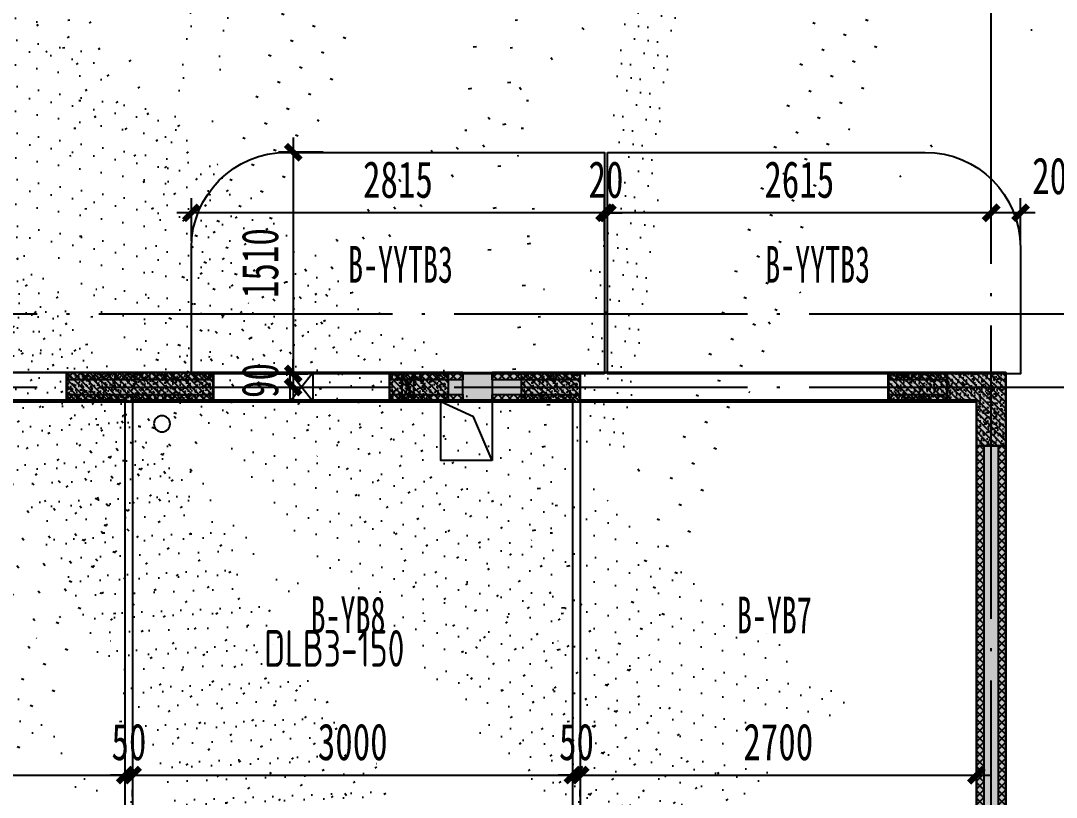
# Model space of a CAD drawing. Extents: x -3200779283 to -8106663, y 659664 to 1123462.
# Drawn here: x -8135513 to -8128456, y 850029 to 855322 of the extents above; entities that cross this region are included whole.
import ezdxf
from ezdxf.enums import TextEntityAlignment as Align
from ezdxf.xclip import XClip

# ---------------------------------------------------------------- set-up
doc = ezdxf.new("R2010")
doc.units = 0
doc.header["$LTSCALE"] = 1000
doc.header["$MEASUREMENT"] = 0
doc.header["$XCLIPFRAME"] = 0
for name, pattern in [('125-墙体$0$CONTINOUS', [0]), ('3#-轴线$0$DOTE', [2.4200000000000004, 2, -0.2, 0.02, -0.2]), ('3#4#5#$0$DASH', [0.35, 0.25, -0.1]), ('DASH', [0.35, 0.25, -0.1])]:
    doc.linetypes.add(name, pattern=pattern)
doc.layers.get('Defpoints').update_dxf_attribs({"color": 30, "linetype": 'DASH'})
for name, color, linetype in [('125-墙体$0$S-SLAB-HOLE', 5, 'Continuous'), ('125-墙体$0$S-WALL', 40, 'Continuous'), ('125-墙体$0$S-WALL-BEAM', 120, 'Continuous'), ('125-墙体$0$S-WALL-COLU', 252, '125-墙体$0$CONTINOUS'), ('125-墙体$0$S-WALL-COLU-HATC', 16, 'Continuous'), ('125-墙体$0$S-WALL-HATC', 253, 'Continuous'), ('125-墙体$0$提结构条件', 7, 'Continuous'), ('125-墙体$0$暖-首层和标准层暖通套管_TZ$0$H-暖洞-剪力墙', 6, 'Continuous'), ('125-墙体$0$暖-首层和标准层暖通套管_TZ$0$H-暖洞-穿梁', 3, 'Continuous'), ('3#-轴线$0$A-ANNO-DOTE', 10, '3#-轴线$0$DOTE'), ('3#4#5#$0$PC-SLAB', 6, '3#4#5#$0$DASH'), ('3#4#5#$0$S-ANNO-TEXT', 7, 'Continuous'), ('3#4#5#$0$S-DIMS-SLAB', 120, 'Continuous'), ('3#4#5#$0$S-PC-FQ-WYQ', 4, 'Continuous'), ('3#4#5#$0$S-PC-SLAB', 6, 'Continuous'), ('3#4#5#$0$S-WALL-HATC', 253, 'Continuous'), ('3#4#5#$0$可计入现浇段', 60, 'Continuous'), ('3#4#5#模板$0$S-SLAB-TEXT', 120, 'Continuous')]:
    doc.layers.add(name, color=color, linetype=linetype)
doc.styles.add('3#4#5#$0$外部参照 1$0$宋体', font='', dxfattribs={"width": 0.8})
doc.styles.add('3#4#5#$0$楷体', font='', dxfattribs={"width": 0.7})
doc.styles.add('3#4#5#模板$0$TSSD_Rein', font='tssdeng.shx', dxfattribs={"width": 0.7, "bigfont": 'hztxt.shx'})
doc.styles.get('3#4#5#$0$外部参照 1$0$宋体').set_extended_font_data('SimSun')
doc.styles.get('3#4#5#$0$楷体').set_extended_font_data('KaiTi_GB2312')
doc.dimstyles.new('3#4#5#$0$TSSD_100_100', dxfattribs={"dimtxt": 250, "dimasz": 100, "dimexe": 100, "dimexo": 250, "dimgap": 100, "dimtad": 1, "dimdec": 0, "dimzin": 0, "dimdsep": 46, "dimtxsty": '3#4#5#$0$楷体', "dimblk": '3#4#5#$0$_ArchTick', "dimcen": 0, "dimdle": 100, "dimclrt": 7, "dimadec": 0, "dimazin": 0, "dimtfac": 1, "dimtdec": 0, "dimtix": 1, "dimtmove": 2, "dimatfit": 3, "dimfxl": 1, "dimtolj": 1, "dimtzin": 0, "dimarcsym": 0})

# ---------------------------------------------------------------- blocks, each defined once
blk = doc.blocks.new('3#4#5#模板$0$banhou-1')
at = {"layer": '3#4#5#模板$0$S-SLAB-TEXT', "style": '3#4#5#模板$0$TSSD_Rein', "width": 0.7}
blk.add_text('DLB3-150', height=250, dxfattribs=at).set_placement((97606.37847163528, 30506.78048985731), align=Align.BOTTOM_LEFT)
blk = doc.blocks.new('3#4#5#$0$B-YWQ15')
at = {"layer": '3#4#5#$0$S-PC-FQ-WYQ'}
h = blk.add_hatch(dxfattribs=at)
h.set_pattern_fill('ANSI37', color=256, scale=12, angle=90)
h.set_pattern_definition([(135, (-970766.4588348517, 834939.8079217622), (-26.94076836320746, -26.94076836320745), []), (225, (-970766.4588348517, 834939.8079217622), (26.94076836320745, -26.94076836320746), [])])
h.paths.add_polyline_path([(-108963.8104887477, 319088.3087790273), (-108913.8104887477, 319088.3087790273), (-108914.0488637086, 321788.3914244222), (-108964.0488637086, 321788.3914244222)])
h = blk.add_hatch(dxfattribs=at)
h.set_pattern_fill('ANSI37', color=256, scale=12, angle=90)
h.set_pattern_definition([(135, (-970616.4588376287, 834939.8079217697), (-26.94076836320746, -26.94076836320745), []), (225, (-970616.4588376287, 834939.8079217697), (26.94076836320745, -26.94076836320746), [])])
h.paths.add_polyline_path([(-108813.8104915249, 319088.3087790348), (-108763.8104915249, 319088.3087790348), (-108764.0488664858, 321788.3914244297), (-108814.0488664858, 321788.3914244297)])
for points in [[(-108963.8104887477, 319088.3087790273), (-108913.8104887477, 319088.3087790273), (-108914.0488637086, 321788.3914244222), (-108964.0488637086, 321788.3914244222)], [(-108964.0488639945, 321788.3914244222), (-108764.0488636509, 321788.3914244222), (-108763.8104886899, 319088.3087790348), (-108963.8104890336, 319088.3087790348)], [(-108813.8104915249, 319088.3087790348), (-108763.8104915249, 319088.3087790348), (-108764.0488664858, 321788.3914244297), (-108814.0488664858, 321788.3914244297)]]:
    blk.add_lwpolyline(points, close=True, dxfattribs=at)
blk = doc.blocks.new('3#4#5#$0$B-YWQ1')
at = {"layer": '3#4#5#$0$S-PC-FQ-WYQ'}
h = blk.add_hatch(dxfattribs=at)
h.set_pattern_fill('ANSI37', color=256, scale=12, angle=180)
h.set_pattern_definition([(225, (-660807.1750012636, -531964.028769688), (26.94076836320745, -26.94076836320746), []), (315, (-660807.1750012636, -531964.028769688), (26.94076836320746, 26.94076836320745), [])])
h.paths.add_polyline_path([(-147205.7603687136, 329838.381161766), (-147205.7603687136, 329888.381161766), (-147605.7585039237, 329888.3812014548), (-147605.7585039237, 329838.3812014548)])
h = blk.add_hatch(dxfattribs=at)
h.set_pattern_fill('ANSI37', color=256, scale=12, angle=180)
h.set_pattern_definition([(225, (-658107.1768726283, -531964.0315024974), (26.94076836320745, -26.94076836320746), []), (315, (-658107.1768726283, -531964.0315024974), (26.94076836320746, 26.94076836320745), [])])
h.paths.add_polyline_path([(-144505.7622400783, 329838.3784289565), (-144505.7622400783, 329888.3784289565), (-145105.7603752883, 329888.3784686453), (-145105.7603752883, 329838.3784686453)])
h = blk.add_hatch(dxfattribs=at)
h.set_pattern_fill('ANSI37', color=256, scale=12, angle=180)
h.set_pattern_definition([(225, (-660807.1750012562, -532114.028766911), (26.94076836320745, -26.94076836320746), []), (315, (-660807.1750012562, -532114.028766911), (26.94076836320746, 26.94076836320745), [])])
h.paths.add_polyline_path([(-147205.7603687062, 329688.3811645432), (-147205.7603687062, 329738.3811645432), (-147605.7585039162, 329738.381204232), (-147605.7585039162, 329688.381204232)])
h = blk.add_hatch(dxfattribs=at)
h.set_pattern_fill('ANSI37', color=256, scale=12, angle=180)
h.set_pattern_definition([(225, (-658107.1768726208, -532114.0314997204), (26.94076836320745, -26.94076836320746), []), (315, (-658107.1768726208, -532114.0314997204), (26.94076836320746, 26.94076836320745), [])])
h.paths.add_polyline_path([(-144505.7622400708, 329688.3784317337), (-144505.7622400708, 329738.3784317337), (-145105.7603752809, 329738.3784714225), (-145105.7603752809, 329688.3784714225)])
for points in [[(-147205.7603687136, 329838.381161766), (-147205.7603687136, 329888.381161766), (-147605.7585039237, 329888.3812014548), (-147605.7585039237, 329838.3812014548)], [(-147605.7585039162, 329688.3812039461), (-147605.7585039162, 329888.3812042897), (-147205.7603687136, 329888.381164601), (-147205.7603687136, 329688.3811642573)], [(-147205.760362146, 329888.3784625951), (-145105.7603752809, 329888.3784625951), (-145105.7603752809, 329688.3784800217), (-147205.760362146, 329688.3784800217)], [(-144505.7622400783, 329838.3784289565), (-144505.7622400783, 329888.3784289565), (-145105.7603752883, 329888.3784686453), (-145105.7603752883, 329838.3784686453)], [(-145105.7603752809, 329688.3784711366), (-145105.7603752809, 329888.3784714802), (-144505.7622400783, 329888.3784317914), (-144505.7622400783, 329688.3784314478)], [(-147205.7603687062, 329688.3811645432), (-147205.7603687062, 329738.3811645432), (-147605.7585039162, 329738.381204232), (-147605.7585039162, 329688.381204232)], [(-144505.7622400708, 329688.3784317337), (-144505.7622400708, 329738.3784317337), (-145105.7603752809, 329738.3784714225), (-145105.7603752809, 329688.3784714225)]]:
    blk.add_lwpolyline(points, close=True, dxfattribs=at)
blk = doc.blocks.new('3#4#5#$0$B-YWQ2')
at = {"layer": '3#4#5#$0$S-PC-FQ-WYQ'}
h = blk.add_hatch(dxfattribs=at)
h.set_pattern_fill('ANSI37', color=256, scale=12, angle=180)
h.set_pattern_definition([(225, (-657507.1811856697, -531964.0313569249), (26.94076836320745, -26.94076836320746), []), (315, (-657507.1811856697, -531964.0313569249), (26.94076836320746, 26.94076836320745), [])])
h.paths.add_polyline_path([(-143805.760363081, 329838.378574529), (-143805.760363081, 329888.378574529), (-144305.7646883298, 329888.3786142177), (-144305.7646883298, 329838.3786142177)])
h = blk.add_hatch(dxfattribs=at)
h.set_pattern_fill('ANSI37', color=256, scale=12, angle=180)
h.set_pattern_definition([(225, (-655807.1767984, -531964.0314528265), (26.94076836320745, -26.94076836320746), []), (315, (-655807.1767984, -531964.0314528265), (26.94076836320746, 26.94076836320745), [])])
h.paths.add_polyline_path([(-141605.7606210168, 329838.3781581313), (-141605.7606210168, 329888.3781581313), (-142605.76030106, 329888.3785183162), (-142605.76030106, 329838.3785183162)])
h = blk.add_hatch(dxfattribs=at)
h.set_pattern_fill('ANSI37', color=256, scale=12, angle=180)
h.set_pattern_definition([(225, (-653107.1819316256, -531964.0318592056), (26.94076836320745, -26.94076836320746), []), (315, (-653107.1819316256, -531964.0318592056), (26.94076836320746, 26.94076836320745), [])])
h.paths.add_polyline_path([(-139605.8072693339, 329838.3779761113), (-139605.8072693339, 329888.3779761113), (-140105.7606210243, 329888.3781071344), (-140105.7606210243, 329838.3781071344)])
h = blk.add_hatch(dxfattribs=at)
h.set_pattern_fill('ANSI37', color=256, scale=12, angle=180)
h.set_pattern_definition([(225, (-657507.1811856623, -532114.0313541479), (26.94076836320745, -26.94076836320746), []), (315, (-657507.1811856623, -532114.0313541479), (26.94076836320746, 26.94076836320745), [])])
h.paths.add_polyline_path([(-143805.7603630736, 329688.3785773062), (-143805.7603630736, 329738.3785773062), (-144305.7646883223, 329738.3786169949), (-144305.7646883223, 329688.3786169949)])
h = blk.add_hatch(dxfattribs=at)
h.set_pattern_fill('ANSI37', color=256, scale=12, angle=180)
h.set_pattern_definition([(225, (-655807.1767983926, -532114.0314500495), (26.94076836320745, -26.94076836320746), []), (315, (-655807.1767983926, -532114.0314500495), (26.94076836320746, 26.94076836320745), [])])
h.paths.add_polyline_path([(-141605.7606210094, 329688.3781609085), (-141605.7606210094, 329738.3781609085), (-142605.7603010526, 329738.3785210934), (-142605.7603010526, 329688.3785210934)])
h = blk.add_hatch(dxfattribs=at)
h.set_pattern_fill('ANSI37', color=256, scale=12, angle=180)
h.set_pattern_definition([(225, (-653107.1819316181, -532114.0318564288), (26.94076836320745, -26.94076836320746), []), (315, (-653107.1819316181, -532114.0318564288), (26.94076836320746, 26.94076836320745), [])])
h.paths.add_polyline_path([(-139605.8072693264, 329688.3779788885), (-139605.8072693264, 329738.3779788885), (-140105.7606210168, 329738.3781099116), (-140105.7606210168, 329688.3781099116)])
for points in [[(-144305.7646883223, 329688.378616709), (-144305.7646883223, 329888.3786170527), (-143805.760363081, 329888.3785773639), (-143805.760363081, 329688.3785770203)], [(-143805.760363081, 329838.378574529), (-143805.760363081, 329888.378574529), (-144305.7646883298, 329888.3786142177), (-144305.7646883298, 329838.3786142177)], [(-143805.760363081, 329888.3809476119), (-142605.760374493, 329888.3809476119), (-142605.760374493, 329688.3783389947), (-143805.760363081, 329688.3783389947)], [(-141605.7606210168, 329838.3781581313), (-141605.7606210168, 329888.3781581313), (-142605.76030106, 329888.3785183162), (-142605.76030106, 329838.3785183162)], [(-142605.7603010526, 329688.3785208075), (-142605.7603010526, 329888.3785211511), (-141605.7606210168, 329888.3781609662), (-141605.7606210168, 329688.3781606226)], [(-141605.7606210168, 329888.3782881502), (-140105.7606888157, 329888.3782833477), (-140105.7606888157, 329688.378028636), (-141605.7606210168, 329688.3780334386)], [(-139605.8072693339, 329838.3779761113), (-139605.8072693339, 329888.3779761113), (-140105.7606210243, 329888.3781071344), (-140105.7606210243, 329838.3781071344)], [(-140105.7606210168, 329688.3781096257), (-140105.7606210168, 329888.3781099693), (-139605.8072693339, 329888.3779789462), (-139605.8072693339, 329688.3779786025)], [(-143805.7603630736, 329688.3785773062), (-143805.7603630736, 329738.3785773062), (-144305.7646883223, 329738.3786169949), (-144305.7646883223, 329688.3786169949)], [(-141605.7606210094, 329688.3781609085), (-141605.7606210094, 329738.3781609085), (-142605.7603010526, 329738.3785210934), (-142605.7603010526, 329688.3785210934)], [(-139605.8072693264, 329688.3779788885), (-139605.8072693264, 329738.3779788885), (-140105.7606210168, 329738.3781099116), (-140105.7606210168, 329688.3781099116)]]:
    blk.add_lwpolyline(points, close=True, dxfattribs=at)
blk = doc.blocks.new('3#4#5#$0$A$C53EF3948')
at = {"layer": '3#4#5#$0$可计入现浇段'}
for points in [[(41799.52050878853, -500.000052737596), (41799.52051675972, -200.0000532264821), (41599.16363457404, -200.0000543391216), (41599.16363457404, -5.434144986793399e-05), (41799.5206072405, -5.32255508005619e-05), (41799.5206072405, -5.32255508005619e-05), (41999.52071369253, 0), (41999.52052475978, -500.0000527371303), (41799.52050878853, -500.000052737596)], [(38299.28540073289, -0.002580647240392864), (38299.28540024394, -0.002588618430308998), (38299.28540024394, -0.00355925306212157), (38499.28540024161, -0.00355925306212157), (38499.28540024487, -0.002679099212400615), (38499.28540024487, -0.002679099212400615), (38499.28545347042, -200.0027855512453), (38299.28540073335, -200.0025966184912), (38299.28540073289, -0.002580647240392864)]]:
    blk.add_lwpolyline(points, dxfattribs=at)
at = {"layer": '3#4#5#$0$S-PC-FQ-WYQ', "xscale": -1}
for name, p in [('3#4#5#$0$B-YWQ2', (-106006.4793553883, -329888.3812170064)), ('3#4#5#$0$B-YWQ1', (-106006.4793553883, -329888.3812170064)), ('3#4#5#$0$B-YWQ15', (-66964.52045818738, -322288.5339451145))]:
    blk.add_blockref(name, p, dxfattribs=at)
blk = doc.blocks.new('3#4#5#$0$ban111')
at = {"layer": '3#4#5#$0$S-WALL-HATC', "ltscale": 100}
h = blk.add_hatch(dxfattribs=at)
h.set_pattern_fill('AR-CONC', color=256, scale=25, angle=-360.0000000000001, style=0)
h.set_pattern_definition([(49.99999999999994, (-2021084971.688381, 37341211722.80309), (179.3150456501884, -15.68803374564894), [18.75, -206.25]), (355, (-2021084971.688381, 37341211722.80309), (-34.68783340324983, 188.048033425003), [15, -165]), (100.4513999999999, (-2021084956.745461, 37341211721.49575), (144.6273454285055, 172.3598855152383), [15.93504749999993, -175.2855279999988]), (46.18419999999992, (-2021084971.688381, 37341211772.80309), (266.8102621564111, -41.37975358225476), [28.125, -309.3749999999999]), (96.63559999999993, (-2021084949.454195, 37341211769.35476), (233.6656763871761, 243.5294677251102), [23.90257199999984, -262.9282499999974]), (351.1841999999999, (-2021084971.688381, 37341211772.80309), (233.665486283407, 243.5296502313309), [22.49999999999984, -247.4999999999987]), (20.99999999999995, (-2021084946.688381, 37341211760.30309), (149.2267630296153, -100.6547226663348), [18.75, -206.25]), (326, (-2021084946.688381, 37341211760.30309), (60.8288329803956, 181.2875112617132), [15, -165]), (71.45139999999999, (-2021084934.252823, 37341211751.91518), (210.0556571453726, 80.63262417748791), [15.9350475, -175.285528]), (37.49999999999994, (-2021084971.688381, 37341211722.80309), (3.039963829322741, 83.22346345782788), [0, -162.9999999999988, 0, -167.4999999999988, 0, -165.6249999999988]), (7.499999999999932, (-2021084971.688381, 37341211722.80309), (65.76738436053724, 98.60292797059), [0, -95.5, 0, -159.25, 0, -63.125]), (327.4999999999999, (-2021085027.438381, 37341211722.80309), (133.4556090431022, -5.638717933595058), [0, -62.49999999999999, 0, -195, 0, -258.7499999999999]), (317.4999999999999, (-2021085052.438381, 37341211722.80309), (145.7965423355966, 25.0262455830793), [0, -81.25, 0, -129.5, 0, -183.75])])
h.paths.add_polyline_path([(-229032.0009487905, 409975.0000811631), (-228982.0009030856, 409975.0000750691), (-228982.0009944952, 412974.9999572062), (-229032.0010402, 412974.9999633002)])
h = blk.add_hatch(dxfattribs=at)
h.set_pattern_fill('AR-CONC', color=256, scale=25, angle=-360.0000000000001, style=0)
h.set_pattern_definition([(49.99999999999994, (-2021081921.688322, 37341211722.80318), (179.3150456501884, -15.68803374564894), [18.75, -206.25]), (355, (-2021081921.688322, 37341211722.80318), (-34.68783340324983, 188.048033425003), [15, -165]), (100.4513999999999, (-2021081906.745402, 37341211721.49584), (144.6273454285055, 172.3598855152383), [15.93504749999993, -175.2855279999988]), (46.18419999999992, (-2021081921.688322, 37341211772.80318), (266.8102621564111, -41.37975358225476), [28.125, -309.3749999999999]), (96.63559999999993, (-2021081899.454136, 37341211769.35485), (233.6656763871761, 243.5294677251102), [23.90257199999984, -262.9282499999974]), (351.1841999999999, (-2021081921.688322, 37341211772.80318), (233.665486283407, 243.5296502313309), [22.49999999999984, -247.4999999999987]), (20.99999999999995, (-2021081896.688322, 37341211760.30318), (149.2267630296153, -100.6547226663348), [18.75, -206.25]), (326, (-2021081896.688322, 37341211760.30318), (60.8288329803956, 181.2875112617132), [15, -165]), (71.45139999999999, (-2021081884.252764, 37341211751.91528), (210.0556571453726, 80.63262417748791), [15.9350475, -175.285528]), (37.49999999999994, (-2021081921.688322, 37341211722.80318), (3.039963829322741, 83.22346345782788), [0, -162.9999999999988, 0, -167.4999999999988, 0, -165.6249999999988]), (7.499999999999932, (-2021081921.688322, 37341211722.80318), (65.76738436053724, 98.60292797059), [0, -95.5, 0, -159.25, 0, -63.125]), (327.4999999999999, (-2021081977.438322, 37341211722.80318), (133.4556090431022, -5.638717933595058), [0, -62.49999999999999, 0, -195, 0, -258.7499999999999]), (317.4999999999999, (-2021082002.438322, 37341211722.80318), (145.7965423355966, 25.0262455830793), [0, -81.25, 0, -129.5, 0, -183.75])])
h.paths.add_polyline_path([(-225982.0008890695, 409975.0001695258), (-225932.0008433646, 409975.0001634318), (-225932.0009347743, 412975.0000455689), (-225982.0009804791, 412975.0000516628)])
at = {"layer": '3#4#5#$0$S-PC-SLAB'}
for points in [[(-231732.0009944952, 409964.9999670067), (-231732.0009944952, 412984.9999670067), (-229032.0009944952, 412984.9999670067), (-229032.0009944952, 409964.9999670067)], [(-228982.0009347743, 409965.0000553694), (-228982.0009347743, 412985.0000553694), (-225982.0009347743, 412985.0000553694), (-225982.0009347743, 409965.0000553694)], [(-225932.0008750532, 409965.0001437321), (-225932.0008750532, 412985.0001437321), (-223232.0008750532, 412985.0001437321), (-223232.0008750532, 409965.0001437321)]]:
    blk.add_lwpolyline(points, close=True, dxfattribs=at)
at = {"layer": '3#4#5#$0$S-WALL-HATC', "ltscale": 100}
for points in [[(-229032.0009487905, 409975.0000811631), (-228982.0009030856, 409975.0000750691), (-228982.0009944952, 412974.9999572062), (-229032.0010402, 412974.9999633002)], [(-225982.0008890695, 409975.0001695258), (-225932.0008433646, 409975.0001634318), (-225932.0009347743, 412975.0000455689), (-225982.0009804791, 412975.0000516628)]]:
    blk.add_lwpolyline(points, close=True, dxfattribs=at)
blk = doc.blocks.new('3#4#5#$0$_ArchTick')
at = {"color": 0, "linetype": 'ByBlock', "const_width": 0.4}
blk.add_lwpolyline([(-0.5, -0.5), (0.5, 0.5)], dxfattribs=at)
blk = doc.blocks.new('*D845')
at = {"layer": '3#4#5#$0$S-DIMS-SLAB', "color": 0, "lineweight": -2, "transparency": 16777216}
for p, q in [((185896.3135785091, 163030.3965189593), (188796.3135785091, 163030.3965189593)), ((185996.3135785091, 162884.0538639185), (185996.3135785091, 162930.3965189593)), ((188696.3135785091, 162884.0538639184), (188696.3135785091, 162930.3965189593))]:
    blk.add_line(p, q, dxfattribs=at)
at = {"layer": 'Defpoints', "color": 0, "transparency": 16777216}
for p in [(185996.3135785091, 163134.0538639185), (188696.3135785091, 163134.0538639184), (188696.3135785091, 163030.3965189593)]:
    blk.add_point(p, dxfattribs=at)
at = {"layer": '3#4#5#$0$S-DIMS-SLAB', "color": 0, "lineweight": -2, "transparency": 16777216, "xscale": 100, "yscale": 100, "zscale": 100, "rotation": 180}
blk.add_blockref('3#4#5#$0$_ArchTick', (185996.3135785091, 163030.3965189593), dxfattribs=at)
at = {"layer": '3#4#5#$0$S-DIMS-SLAB', "color": 0, "lineweight": -2, "transparency": 16777216, "xscale": 100, "yscale": 100, "zscale": 100}
blk.add_blockref('3#4#5#$0$_ArchTick', (188696.3135785091, 163030.3965189593), dxfattribs=at)
at = {"layer": '3#4#5#$0$S-DIMS-SLAB', "color": 7, "transparency": 16777216, "insert": (187346.3135785091, 163255.3965189593), "char_height": 250, "attachment_point": 5, "style": '3#4#5#$0$楷体'}
blk.add_mtext('\\A1;2700', dxfattribs=at)
blk = doc.blocks.new('*D846')
at = {"layer": '3#4#5#$0$S-DIMS-SLAB', "color": 0, "lineweight": -2, "transparency": 16777216}
for p, q in [((185946.3135785091, 163030.3965189593), (185846.3135785091, 163030.3965189593)), ((185946.3135785091, 163030.3965189593), (185996.3135785091, 163030.3965189593)), ((185996.3135785091, 163030.3965189593), (186096.3135785091, 163030.3965189593)), ((185946.3135785091, 162884.0538639185), (185946.3135785091, 162930.3965189593)), ((185996.3135785091, 162884.0538639185), (185996.3135785091, 162930.3965189593))]:
    blk.add_line(p, q, dxfattribs=at)
at = {"layer": 'Defpoints', "color": 0, "transparency": 16777216}
for p in [(185946.3135785091, 163134.0538639185), (185996.3135785091, 163134.0538639185), (185996.3135785091, 163030.3965189593)]:
    blk.add_point(p, dxfattribs=at)
at = {"layer": '3#4#5#$0$S-DIMS-SLAB', "color": 0, "lineweight": -2, "transparency": 16777216, "xscale": 100, "yscale": 100, "zscale": 100}
blk.add_blockref('3#4#5#$0$_ArchTick', (185946.3135785091, 163030.3965189593), dxfattribs=at)
at = {"layer": '3#4#5#$0$S-DIMS-SLAB', "color": 0, "lineweight": -2, "transparency": 16777216, "xscale": 100, "yscale": 100, "zscale": 100, "rotation": 180}
blk.add_blockref('3#4#5#$0$_ArchTick', (185996.3135785091, 163030.3965189593), dxfattribs=at)
at = {"layer": '3#4#5#$0$S-DIMS-SLAB', "color": 7, "transparency": 16777216, "insert": (185971.3135785091, 163255.3965189593), "char_height": 250, "attachment_point": 5, "style": '3#4#5#$0$楷体'}
blk.add_mtext('\\A1;50', dxfattribs=at)
blk = doc.blocks.new('*D859')
at = {"layer": '3#4#5#$0$S-DIMS-SLAB', "color": 0, "lineweight": -2, "transparency": 16777216}
for p, q in [((182846.3135187882, 163030.3966073219), (186046.3135187882, 163030.3966073219)), ((182946.3135187882, 162884.0539522812), (182946.3135187882, 162930.3966073219)), ((185946.3135187882, 162884.0539522811), (185946.3135187882, 162930.3966073219))]:
    blk.add_line(p, q, dxfattribs=at)
at = {"layer": 'Defpoints', "color": 0, "transparency": 16777216}
for p in [(182946.3135187882, 163134.0539522812), (185946.3135187882, 163134.0539522811), (185946.3135187882, 163030.3966073219)]:
    blk.add_point(p, dxfattribs=at)
at = {"layer": '3#4#5#$0$S-DIMS-SLAB', "color": 0, "lineweight": -2, "transparency": 16777216, "xscale": 100, "yscale": 100, "zscale": 100, "rotation": 180}
blk.add_blockref('3#4#5#$0$_ArchTick', (182946.3135187882, 163030.3966073219), dxfattribs=at)
at = {"layer": '3#4#5#$0$S-DIMS-SLAB', "color": 0, "lineweight": -2, "transparency": 16777216, "xscale": 100, "yscale": 100, "zscale": 100}
blk.add_blockref('3#4#5#$0$_ArchTick', (185946.3135187882, 163030.3966073219), dxfattribs=at)
at = {"layer": '3#4#5#$0$S-DIMS-SLAB', "color": 7, "transparency": 16777216, "insert": (184446.3135187882, 163255.3966073219), "char_height": 250, "attachment_point": 5, "style": '3#4#5#$0$楷体'}
blk.add_mtext('\\A1;3000', dxfattribs=at)
blk = doc.blocks.new('*D860')
at = {"layer": '3#4#5#$0$S-DIMS-SLAB', "color": 0, "lineweight": -2, "transparency": 16777216}
for p, q in [((182896.3135187882, 163030.3966073219), (182796.3135187882, 163030.3966073219)), ((182896.3135187882, 163030.3966073219), (182946.3135187882, 163030.3966073219)), ((182946.3135187882, 163030.3966073219), (183046.3135187882, 163030.3966073219)), ((182896.3135187882, 162884.0539522812), (182896.3135187882, 162930.3966073219)), ((182946.3135187882, 162884.0539522812), (182946.3135187882, 162930.3966073219))]:
    blk.add_line(p, q, dxfattribs=at)
at = {"layer": 'Defpoints', "color": 0, "transparency": 16777216}
for p in [(182896.3135187882, 163134.0539522812), (182946.3135187882, 163134.0539522812), (182946.3135187882, 163030.3966073219)]:
    blk.add_point(p, dxfattribs=at)
at = {"layer": '3#4#5#$0$S-DIMS-SLAB', "color": 0, "lineweight": -2, "transparency": 16777216, "xscale": 100, "yscale": 100, "zscale": 100}
blk.add_blockref('3#4#5#$0$_ArchTick', (182896.3135187882, 163030.3966073219), dxfattribs=at)
at = {"layer": '3#4#5#$0$S-DIMS-SLAB', "color": 0, "lineweight": -2, "transparency": 16777216, "xscale": 100, "yscale": 100, "zscale": 100, "rotation": 180}
blk.add_blockref('3#4#5#$0$_ArchTick', (182946.3135187882, 163030.3966073219), dxfattribs=at)
at = {"layer": '3#4#5#$0$S-DIMS-SLAB', "color": 7, "transparency": 16777216, "insert": (182921.3135187882, 163255.3966073219), "char_height": 250, "attachment_point": 5, "style": '3#4#5#$0$楷体'}
blk.add_mtext('\\A1;50', dxfattribs=at)
blk = doc.blocks.new('*D861')
at = {"layer": '3#4#5#$0$S-DIMS-SLAB', "color": 0, "lineweight": -2, "transparency": 16777216}
for p, q in [((180096.3134590672, 163030.3966956846), (182996.3134590672, 163030.3966956846)), ((180196.3134590672, 162884.0540406439), (180196.3134590672, 162930.3966956846)), ((182896.3134590672, 162884.0540406437), (182896.3134590672, 162930.3966956846))]:
    blk.add_line(p, q, dxfattribs=at)
at = {"layer": 'Defpoints', "color": 0, "transparency": 16777216}
for p in [(180196.3134590672, 163134.0540406439), (182896.3134590672, 163134.0540406437), (182896.3134590672, 163030.3966956846)]:
    blk.add_point(p, dxfattribs=at)
at = {"layer": '3#4#5#$0$S-DIMS-SLAB', "color": 0, "lineweight": -2, "transparency": 16777216, "xscale": 100, "yscale": 100, "zscale": 100, "rotation": 180}
blk.add_blockref('3#4#5#$0$_ArchTick', (180196.3134590672, 163030.3966956846), dxfattribs=at)
at = {"layer": '3#4#5#$0$S-DIMS-SLAB', "color": 0, "lineweight": -2, "transparency": 16777216, "xscale": 100, "yscale": 100, "zscale": 100}
blk.add_blockref('3#4#5#$0$_ArchTick', (182896.3134590672, 163030.3966956846), dxfattribs=at)
at = {"layer": '3#4#5#$0$S-DIMS-SLAB', "color": 7, "transparency": 16777216, "insert": (181546.3134590672, 163255.3966956846), "char_height": 250, "attachment_point": 5, "style": '3#4#5#$0$楷体'}
blk.add_mtext('\\A1;2700', dxfattribs=at)
blk = doc.blocks.new('*D1017')
at = {"layer": '3#4#5#$0$S-DIMS-SLAB', "color": 0, "lineweight": -2, "transparency": 16777216}
for p, q in [((180623.2193281846, 166672.1548536946), (180623.2193281846, 166962.9698488419)), ((183438.4802816219, 166672.1548536946), (183438.4802816219, 166962.9698488419)), ((183538.4802816219, 166862.9698488419), (180523.2193281846, 166862.9698488419))]:
    blk.add_line(p, q, dxfattribs=at)
at = {"layer": 'Defpoints', "color": 0, "transparency": 16777216}
for p in [(180623.2193281846, 166862.9698488419), (180623.2193281846, 166422.1548536946), (183438.4802816219, 166422.1548536946)]:
    blk.add_point(p, dxfattribs=at)
at = {"layer": '3#4#5#$0$S-DIMS-SLAB', "color": 0, "lineweight": -2, "transparency": 16777216, "xscale": 100, "yscale": 100, "zscale": 100, "rotation": 180}
blk.add_blockref('3#4#5#$0$_ArchTick', (180623.2193281846, 166862.9698488419), dxfattribs=at)
at = {"layer": '3#4#5#$0$S-DIMS-SLAB', "color": 0, "lineweight": -2, "transparency": 16777216, "xscale": 100, "yscale": 100, "zscale": 100}
blk.add_blockref('3#4#5#$0$_ArchTick', (183438.4802816219, 166862.9698488419), dxfattribs=at)
at = {"layer": '3#4#5#$0$S-DIMS-SLAB', "color": 7, "transparency": 16777216, "insert": (182030.8498049033, 167087.9698488419), "char_height": 250, "attachment_point": 5, "style": '3#4#5#$0$楷体'}
blk.add_mtext('\\A1;2815', dxfattribs=at)
blk = doc.blocks.new('*D1018')
at = {"layer": '3#4#5#$0$S-DIMS-SLAB', "color": 0, "lineweight": -2, "transparency": 16777216}
for p, q in [((183438.4802816219, 166672.1548536946), (183438.4802816219, 166962.9698488419)), ((183458.4960327398, 166672.1548536947), (183458.4960327398, 166962.9698488419)), ((183438.4802816219, 166862.9698488419), (183338.4802816219, 166862.9698488419)), ((183458.4960327398, 166862.9698488419), (183438.4802816219, 166862.9698488419)), ((183458.4960327398, 166862.9698488419), (183558.4960327398, 166862.9698488419))]:
    blk.add_line(p, q, dxfattribs=at)
at = {"layer": 'Defpoints', "color": 0, "transparency": 16777216}
for p in [(183438.4802816219, 166862.9698488419), (183438.4802816219, 166422.1548536946), (183458.4960327398, 166422.1548536947)]:
    blk.add_point(p, dxfattribs=at)
at = {"layer": '3#4#5#$0$S-DIMS-SLAB', "color": 0, "lineweight": -2, "transparency": 16777216, "xscale": 100, "yscale": 100, "zscale": 100}
blk.add_blockref('3#4#5#$0$_ArchTick', (183438.4802816219, 166862.9698488419), dxfattribs=at)
at = {"layer": '3#4#5#$0$S-DIMS-SLAB', "color": 0, "lineweight": -2, "transparency": 16777216, "xscale": 100, "yscale": 100, "zscale": 100, "rotation": 180}
blk.add_blockref('3#4#5#$0$_ArchTick', (183458.4960327398, 166862.9698488419), dxfattribs=at)
at = {"layer": '3#4#5#$0$S-DIMS-SLAB', "color": 7, "transparency": 16777216, "insert": (183448.4881571809, 167087.9698488419), "char_height": 250, "attachment_point": 5, "style": '3#4#5#$0$楷体'}
blk.add_mtext('\\A1;20', dxfattribs=at)
blk = doc.blocks.new('*D1019')
at = {"layer": '3#4#5#$0$S-DIMS-SLAB', "color": 0, "lineweight": -2, "transparency": 16777216}
for p, q in [((181317.2168207841, 167375.0140450694), (181317.2168207841, 165665.0054337718)), ((181521.7916086154, 167275.0140450694), (181217.2168207841, 167275.0140450694)), ((181521.8496751315, 165765.0054337718), (181217.2168207841, 165765.0054337718))]:
    blk.add_line(p, q, dxfattribs=at)
at = {"layer": 'Defpoints', "color": 0, "transparency": 16777216}
for p in [(181771.7916086154, 167275.0140450694), (181317.2168207841, 165765.0054337718), (181771.8496751315, 165765.0054337718)]:
    blk.add_point(p, dxfattribs=at)
at = {"layer": '3#4#5#$0$S-DIMS-SLAB', "color": 0, "lineweight": -2, "transparency": 16777216, "xscale": 100, "yscale": 100, "zscale": 100}
for p, rotation in [((181317.2168207841, 167275.0140450694), 90), ((181317.2168207841, 165765.0054337718), 270)]:
    blk.add_blockref('3#4#5#$0$_ArchTick', p, dxfattribs=dict(at, rotation=rotation))
at = {"layer": '3#4#5#$0$S-DIMS-SLAB', "color": 7, "transparency": 16777216, "insert": (181092.2168207841, 166520.0097394206), "char_height": 250, "attachment_point": 5, "rotation": 90, "style": '3#4#5#$0$楷体'}
blk.add_mtext('\\A1;1510', dxfattribs=at)
blk = doc.blocks.new('*D1020')
at = {"layer": '3#4#5#$0$S-DIMS-SLAB', "color": 0, "lineweight": -2, "transparency": 16777216}
for p, q in [((186073.1474725414, 166672.0886054125), (186073.1474725414, 166962.9036005598)), ((186273.1846779608, 166672.0886054125), (186273.1846779608, 166962.9036005598)), ((186373.1846779608, 166862.9036005598), (185973.1474725414, 166862.9036005598))]:
    blk.add_line(p, q, dxfattribs=at)
at = {"layer": 'Defpoints', "color": 0, "transparency": 16777216}
for p in [(186073.1474725414, 166862.9036005598), (186073.1474725414, 166422.0886054125), (186273.1846779608, 166422.0886054125)]:
    blk.add_point(p, dxfattribs=at)
at = {"layer": '3#4#5#$0$S-DIMS-SLAB', "color": 0, "lineweight": -2, "transparency": 16777216, "xscale": 100, "yscale": 100, "zscale": 100, "rotation": 180}
blk.add_blockref('3#4#5#$0$_ArchTick', (186073.1474725414, 166862.9036005598), dxfattribs=at)
at = {"layer": '3#4#5#$0$S-DIMS-SLAB', "color": 0, "lineweight": -2, "transparency": 16777216, "xscale": 100, "yscale": 100, "zscale": 100}
blk.add_blockref('3#4#5#$0$_ArchTick', (186273.1846779608, 166862.9036005598), dxfattribs=at)
at = {"layer": '3#4#5#$0$S-DIMS-SLAB', "color": 7, "transparency": 16777216, "insert": (186531.2616010377, 167112.9036005598), "char_height": 250, "attachment_point": 5, "style": '3#4#5#$0$楷体'}
blk.add_mtext('\\A1;200', dxfattribs=at)
blk = doc.blocks.new('*D1065')
at = {"layer": '3#4#5#$0$S-DIMS-SLAB', "color": 0, "lineweight": -2, "transparency": 16777216}
for p, q in [((183458.4960312291, 166672.0886054125), (183458.4960312291, 166962.9036005598)), ((186073.1474725414, 166672.0886054125), (186073.1474725414, 166962.9036005598)), ((186173.1474725414, 166862.9036005598), (183358.4960312291, 166862.9036005598))]:
    blk.add_line(p, q, dxfattribs=at)
at = {"layer": 'Defpoints', "color": 0, "transparency": 16777216}
for p in [(183458.4960312291, 166862.9036005598), (183458.4960312291, 166422.0886054125), (186073.1474725414, 166422.0886054125)]:
    blk.add_point(p, dxfattribs=at)
at = {"layer": '3#4#5#$0$S-DIMS-SLAB', "color": 0, "lineweight": -2, "transparency": 16777216, "xscale": 100, "yscale": 100, "zscale": 100, "rotation": 180}
blk.add_blockref('3#4#5#$0$_ArchTick', (183458.4960312291, 166862.9036005598), dxfattribs=at)
at = {"layer": '3#4#5#$0$S-DIMS-SLAB', "color": 0, "lineweight": -2, "transparency": 16777216, "xscale": 100, "yscale": 100, "zscale": 100}
blk.add_blockref('3#4#5#$0$_ArchTick', (186073.1474725414, 166862.9036005598), dxfattribs=at)
at = {"layer": '3#4#5#$0$S-DIMS-SLAB', "color": 7, "transparency": 16777216, "insert": (184765.8217518852, 167087.9036005598), "char_height": 250, "attachment_point": 5, "style": '3#4#5#$0$楷体'}
blk.add_mtext('\\A1;2615', dxfattribs=at)
blk = doc.blocks.new('*D1069')
at = {"layer": '3#4#5#$0$S-DIMS-SLAB', "color": 0, "lineweight": -2, "transparency": 16777216}
for p, q in [((181317.2168207842, 165765.0009875686), (181317.2168207842, 165865.0009875686)), ((181017.6385145636, 165765.0009875686), (181417.2168207842, 165765.0009875686)), ((181317.2168207842, 165765.0009875686), (181317.2168207842, 165675.1431587354)), ((181017.6385145636, 165675.1431587354), (181417.2168207842, 165675.1431587354)), ((181317.2168207842, 165675.1431587354), (181317.2168207842, 165575.1431587354))]:
    blk.add_line(p, q, dxfattribs=at)
at = {"layer": 'Defpoints', "color": 0, "transparency": 16777216}
for p in [(180767.6385145636, 165765.0009875686), (180767.6385145636, 165675.1431587354), (181317.2168207842, 165675.1431587354)]:
    blk.add_point(p, dxfattribs=at)
at = {"layer": '3#4#5#$0$S-DIMS-SLAB', "color": 0, "lineweight": -2, "transparency": 16777216, "xscale": 100, "yscale": 100, "zscale": 100}
for p, rotation in [((181317.2168207842, 165765.0009875686), 270), ((181317.2168207842, 165675.1431587354), 90)]:
    blk.add_blockref('3#4#5#$0$_ArchTick', p, dxfattribs=dict(at, rotation=rotation))
at = {"layer": '3#4#5#$0$S-DIMS-SLAB', "color": 7, "transparency": 16777216, "insert": (181092.2168207842, 165720.0720731519), "char_height": 250, "attachment_point": 5, "rotation": 90, "style": '3#4#5#$0$楷体'}
blk.add_mtext('\\A1;90', dxfattribs=at)
blk = doc.blocks.new('125-墙体$0$retert')
at = {"layer": '125-墙体$0$暖-首层和标准层暖通套管_TZ$0$H-暖洞-剪力墙'}
for p, q in [((55012.64504557895, 61028.66467393409), (54812.65341164428, 61187.66467393409)), ((54812.65341164428, 61028.66467393409), (55012.64504557895, 61187.66467393409))]:
    blk.add_line(p, q, dxfattribs=at)
blk.add_lwpolyline([(55012.64504557895, 61028.66467393409), (55012.64504557895, 61187.66467393409), (54812.65341164428, 61187.66467393409), (54812.65341164428, 61028.66467393409)], close=True, dxfattribs=at)
blk = doc.blocks.new('125-墙体$0$ewrewr')
at = {"layer": '125-墙体$0$暖-首层和标准层暖通套管_TZ$0$H-暖洞-穿梁', "color": 2}
for p, q in [((54897.97373564044, 62306.12384276799), (54817.97373564044, 62106.1238428404)), ((54897.97373564044, 62106.1238428404), (54817.97373564044, 62306.12384276799))]:
    blk.add_line(p, q, dxfattribs=at)
blk.add_lwpolyline([(54897.97373564044, 62306.12384276799), (54817.97373564044, 62306.12384276799), (54817.97373564044, 62106.1238428404), (54897.97373564044, 62106.1238428404)], close=True, dxfattribs=at)
blk = doc.blocks.new('125-墙体$0$she')
at = {"layer": '125-墙体$0$提结构条件', "xscale": -1}
blk.add_blockref('125-墙体$0$ewrewr', (58833.00008165452, -62206.12384276799), dxfattribs=at)
at = {"layer": '125-墙体$0$提结构条件', "xscale": -1, "rotation": 270}
blk.add_blockref('125-墙体$0$retert', (-56408.16467393417, -54912.6534037345), dxfattribs=at)
blk = doc.blocks.new('125-墙体')
at = {"layer": '125-墙体$0$S-WALL-COLU-HATC'}
h = blk.add_hatch(dxfattribs=at)
h.set_pattern_fill('AR-CONC', color=256, scale=10)
h.set_pattern_definition([(49.99999999999999, (15637.05247968878, -240595.612466133), (71.72601826007535, -6.275213498259511), [7.5, -82.5]), (355, (15637.05247968878, -240595.612466133), (-13.8751333613, 75.21921337000119), [6, -66]), (100.4514, (15643.02964768877, -240596.135400133), (57.85093817140216, 68.94395420609536), [6.374018999999988, -70.1142111999998]), (46.18420000000002, (15637.05247968878, -240575.612466133), (106.7241048625644, -16.55190143290181), [11.24999999999994, -123.7499999999995]), (96.6356, (15645.94615418877, -240576.991796833), (93.46627055487033, 97.41178709004417), [9.561028799999999, -105.1713]), (351.1842, (15637.05247968878, -240575.612466133), (93.46619451336272, 97.41186009253246), [9, -99]), (21, (15647.05247968878, -240580.612466133), (59.69070521184616, -40.26188906653388), [7.5, -82.5]), (326.0000000000001, (15647.05247968878, -240580.612466133), (24.33153319215817, 72.5150045046853), [6, -66]), (71.4514, (15652.02670298878, -240583.967626733), (84.02226285814899, 32.25304967099524), [6.374019000000001, -70.1142112]), (37.50000000000001, (15637.05247968878, -240595.612466133), (1.215985531729067, 33.28938538313115), [0, -65.19999999999999, 0, -67, 0, -66.25]), (7.499999999999999, (15637.05247968878, -240595.612466133), (26.30695374421486, 39.44117118823603), [0, -38.2, 0, -63.7, 0, -25.25]), (327.5, (15614.75247968877, -240595.612466133), (53.3822436172409, -2.255487173437976), [0, -25, 0, -78, 0, -103.5]), (317.5, (15604.75247968877, -240595.612466133), (58.31861693423862, 10.01049823323177), [0, -32.5, 0, -51.8, 0, -73.5])])
h.paths.add_polyline_path([(100, -100), (99.98422405263409, -399.9996359648649), (-100.0157759473659, -399.9996359648649), (-100, 100), (700, 99.99999946041498), (700, -100.0000005393522)])
h = blk.add_hatch(dxfattribs=at)
h.set_pattern_fill('ANSI31', color=256, scale=250, style=0)
h.set_pattern_definition([(45, (15637.05247968878, -240595.612466133), (-22.09708691207961, 22.09708691207961), [])])
h.paths.add_polyline_path([(100, -100), (99.98422405263409, -399.9996359648649), (-100.0157759473659, -399.9996359648649), (-100, 100), (700, 99.99999946041498), (700, -100.0000005393522)])
h = blk.add_hatch(dxfattribs=at)
h.set_pattern_fill('AR-CONC', color=256, scale=10)
h.set_pattern_definition([(49.99999999999999, (12290.72775740876, -241007.8141536725), (71.72601826007535, -6.275213498259511), [7.5, -82.5]), (355, (12290.72775740876, -241007.8141536725), (-13.8751333613, 75.21921337000119), [6, -66]), (100.4514, (12296.70492540876, -241008.3370876726), (57.85093817140216, 68.94395420609536), [6.374018999999983, -70.11421119999972]), (46.18420000000002, (12290.72775740876, -240987.8141536725), (106.7241048625644, -16.55190143290181), [11.24999999999992, -123.7499999999994]), (96.6356, (12299.62143190876, -240989.1934843725), (93.46627055487033, 97.41178709004417), [9.561028799999999, -105.1713]), (351.1842, (12290.72775740876, -240987.8141536725), (93.46619451336272, 97.41186009253246), [9, -99]), (21, (12300.72775740876, -240992.8141536725), (59.69070521184616, -40.26188906653388), [7.5, -82.5]), (326.0000000000001, (12300.72775740876, -240992.8141536725), (24.33153319215817, 72.5150045046853), [6, -66]), (71.4514, (12305.70198070876, -240996.1693142726), (84.02226285814899, 32.25304967099524), [6.374019000000001, -70.1142112]), (37.50000000000001, (12290.72775740876, -241007.8141536725), (1.215985531729067, 33.28938538313115), [0, -65.19999999999999, 0, -67, 0, -66.25]), (7.499999999999999, (12290.72775740876, -241007.8141536725), (26.30695374421486, 39.44117118823603), [0, -38.2, 0, -63.7, 0, -25.25]), (327.5, (12268.42775740876, -241007.8141536725), (53.3822436172409, -2.255487173437976), [0, -25, 0, -78, 0, -103.5]), (317.5, (12258.42775740876, -241007.8141536725), (58.31861693423862, 10.01049823323177), [0, -32.5, 0, -51.8, 0, -73.5])])
h.paths.add_polyline_path([(3199.999502355931, -99.99890062701888), (3199.999502355931, 100.0010993729811), (2800, 100), (2800, -100)])
h = blk.add_hatch(dxfattribs=at)
h.set_pattern_fill('ANSI31', color=256, scale=250, style=0)
h.set_pattern_definition([(45, (12290.72775740876, -241007.8141536725), (-22.09708691207961, 22.09708691207961), [])])
h.paths.add_polyline_path([(3199.999502355931, 100.0010993729811), (2800, 100), (2800, -100), (3199.999502355931, -99.99890062701888)])
h = blk.add_hatch(dxfattribs=at)
h.set_pattern_fill('AR-CONC', color=256, scale=10)
h.set_pattern_definition([(49.99999999999999, (13190.72825505283, -241007.8152530455), (71.72601826007535, -6.275213498259511), [7.5, -82.5]), (355, (13190.72825505283, -241007.8152530455), (-13.8751333613, 75.21921337000119), [6, -66]), (100.4514, (13196.70542305283, -241008.3381870455), (57.85093817140216, 68.94395420609536), [6.374018999999982, -70.1142111999997]), (46.18420000000002, (13190.72825505283, -240987.8152530455), (106.7241048625644, -16.55190143290181), [11.24999999999992, -123.7499999999994]), (96.6356, (13199.62192955283, -240989.1945837455), (93.46627055487033, 97.41178709004417), [9.561028799999999, -105.1713]), (351.1842, (13190.72825505283, -240987.8152530455), (93.46619451336272, 97.41186009253246), [9, -99]), (21, (13200.72825505283, -240992.8152530455), (59.69070521184616, -40.26188906653388), [7.5, -82.5]), (326.0000000000001, (13200.72825505283, -240992.8152530455), (24.33153319215817, 72.5150045046853), [6, -66]), (71.4514, (13205.70247835282, -240996.1704136455), (84.02226285814899, 32.25304967099524), [6.374019000000001, -70.1142112]), (37.50000000000001, (13190.72825505283, -241007.8152530455), (1.215985531729067, 33.28938538313115), [0, -65.19999999999999, 0, -67, 0, -66.25]), (7.499999999999999, (13190.72825505283, -241007.8152530455), (26.30695374421486, 39.44117118823603), [0, -38.2, 0, -63.7, 0, -25.25]), (327.5, (13168.42825505283, -241007.8152530455), (53.3822436172409, -2.255487173437976), [0, -25, 0, -78, 0, -103.5]), (317.5, (13158.42825505283, -241007.8152530455), (58.31861693423862, 10.01049823323177), [0, -32.5, 0, -51.8, 0, -73.5])])
h.paths.add_polyline_path([(4100, -100), (4100, 100), (3700.000497644069, 99.99890062701888), (3700.000497644069, -100.0010993729811)])
h = blk.add_hatch(dxfattribs=at)
h.set_pattern_fill('ANSI31', color=256, scale=250, style=0)
h.set_pattern_definition([(45, (13190.72825505283, -241007.8152530455), (-22.09708691207961, 22.09708691207961), [])])
h.paths.add_polyline_path([(4100, 100), (3700.000497644069, 99.99890062701888), (3700.000497644069, -100.0010993729811), (4100, -100)])
h = blk.add_hatch(dxfattribs=at)
h.set_pattern_fill('AR-CONC', color=256, scale=10)
h.set_pattern_definition([(49.99999999999999, (14790.72775740876, -241007.8147561451), (71.72601826007535, -6.275213498259511), [7.5, -82.5]), (355, (14790.72775740876, -241007.8147561451), (-13.8751333613, 75.21921337000119), [6, -66]), (100.4514, (14796.70492540876, -241008.3376901451), (57.85093817140216, 68.94395420609536), [6.374018999999982, -70.1142111999997]), (46.18420000000002, (14790.72775740876, -240987.8147561451), (106.7241048625644, -16.55190143290181), [11.24999999999992, -123.7499999999994]), (96.6356, (14799.62143190876, -240989.1940868451), (93.46627055487033, 97.41178709004417), [9.561028799999999, -105.1713]), (351.1842, (14790.72775740876, -240987.8147561451), (93.46619451336272, 97.41186009253246), [9, -99]), (21, (14800.72775740876, -240992.8147561451), (59.69070521184616, -40.26188906653388), [7.5, -82.5]), (326.0000000000001, (14800.72775740876, -240992.8147561451), (24.33153319215817, 72.5150045046853), [6, -66]), (71.4514, (14805.70198070876, -240996.1699167451), (84.02226285814899, 32.25304967099524), [6.374019000000001, -70.1142112]), (37.50000000000001, (14790.72775740876, -241007.8147561451), (1.215985531729067, 33.28938538313115), [0, -65.19999999999999, 0, -67, 0, -66.25]), (7.499999999999999, (14790.72775740876, -241007.8147561451), (26.30695374421486, 39.44117118823603), [0, -38.2, 0, -63.7, 0, -25.25]), (327.5, (14768.42775740876, -241007.8147561451), (53.3822436172409, -2.255487173437976), [0, -25, 0, -78, 0, -103.5]), (317.5, (14758.42775740876, -241007.8147561451), (58.31861693423862, 10.01049823323177), [0, -32.5, 0, -51.8, 0, -73.5])])
h.paths.add_polyline_path([(6300, -99.9995030995342), (6300, 100.0004969004658), (5300, 99.99939752748469), (5300, -100.0006024725153)])
h = blk.add_hatch(dxfattribs=at)
h.set_pattern_fill('ANSI31', color=256, scale=250, style=0)
h.set_pattern_definition([(45, (14790.72775740876, -241007.8147561451), (-22.09708691207961, 22.09708691207961), [])])
h.paths.add_polyline_path([(6300, -99.9995030995342), (6300, 100.0004969004658), (5300, 99.99939752748469), (5300, -100.0006024725153)])
at = {"layer": '125-墙体$0$S-WALL-HATC'}
for points in [[(100, -100), (-100, 100), (-100, -3200), (33.33333333331393, -3200), (100, -3100)], [(700, 100), (-100, 100), (100, -100), (700, -100)], [(3350, -100), (3350, 100), (2800, 100), (2800, -100)], [(4100, -100), (4100, 100), (3350, 100), (3350, -100)], [(6300, 100), (5300, 99.99939752748469), (5300, -100.0006024725153), (6300, -100)]]:
    blk.add_hatch(color=256, dxfattribs=at).paths.add_polyline_path(points)
at = {"layer": '125-墙体$0$S-SLAB-HOLE'}
blk.add_lwpolyline([(3400.000069080937, -500), (3750.000069080937, -500.0000000000001), (3750.000069080937, -100), (3400.000069080937, -100)], close=True, dxfattribs=at)
blk.add_lwpolyline([(3400.000069080937, -500), (3527.09913783139, -203.2678397434066), (3750.000069080937, -99.99999999999994)], dxfattribs=at)
blk.add_circle((5649.99999997113, -249.9999999994767), 55, dxfattribs=at)
at = {"layer": '125-墙体$0$S-WALL'}
for p, q in [((-100, 100), (-100, -3200)), ((700, 100), (-100, 100)), ((700, -100), (700, 100)), ((2800, 100.0001960117079), (2800, -99.99980398829211)), ((3350, 100), (2800, 100)), ((2800, -100), (2800, 100)), ((4100, 100), (3350, 100)), ((4100, 100), (4100, -100)), ((6300, 100), (5300, 100)), ((5300, -100), (5300, 100)), ((6300, -100), (6300, 100)), ((100, -100), (100, -3100)), ((700, -100), (100, -100)), ((3350, -100), (2800, -100)), ((4100, -100), (3350, -100)), ((6300, -100), (5300, -100))]:
    blk.add_line(p, q, dxfattribs=at)
at = {"layer": '125-墙体$0$S-WALL-BEAM'}
for points in [[(700, 100.0003920234158), (700, -100), (2800, -100.0006024725153), (2800, 99.99978955090046)], [(4100, 100.0003920234158), (4100, -100), (5300, -100.0006024725153), (5300, 99.99978955090046)], [(6300, 100.0003920234158), (6300, -100), (7800, -100.0006024725153), (7800, 99.99978955090045)]]:
    blk.add_lwpolyline(points, close=True, dxfattribs=at)
at = {"layer": '125-墙体$0$S-WALL-COLU', "linetype": 'ByBlock'}
blk.add_lwpolyline([(100, -100), (99.98422405263409, -399.9996359648649), (-100.0157759473659, -399.9996359648649), (-100, 100), (700, 99.99999946041498), (700, -100.0000005393522), (100, -100)], dxfattribs=at)
at = {"layer": '125-墙体$0$S-WALL-COLU', "lineweight": -2}
for points in [[(3199.999502355931, -99.99890062701888), (3199.999502355931, 100.0010993729811), (2800, 100), (2800, -100)], [(4100, -100), (4100, 100), (3700.000497644069, 99.99890062701888), (3700.000497644069, -100.0010993729811)], [(6300, -99.9995030995342), (6300, 100.0004969004658), (5300, 99.99939752748469), (5300, -100.0006024725153)]]:
    blk.add_lwpolyline(points, close=True, dxfattribs=at)
blk.add_blockref('125-墙体$0$she', (0, 0))
blk = doc.blocks.new('3#-轴线')
at = {"layer": '3#-轴线$0$A-ANNO-DOTE'}
for points in [[(41800, -16100), (41800, 5500)], [(-3000, 500), (44800, 500)], [(-3000, 0), (44800, 0)]]:
    blk.add_lwpolyline(points, dxfattribs=at)
blk = doc.blocks.new('3#4#5#$0$5#')
at = {"layer": '3#4#5#$0$S-ANNO-TEXT', "xscale": -1}
blk.add_blockref('3#4#5#$0$ban111', (-43035.68741598609, -247400.0000532265), dxfattribs=at)
at = {"layer": '3#4#5#$0$PC-SLAB', "linetype": 'ByBlock', "style": '3#4#5#$0$外部参照 1$0$宋体', "width": 0.6}
for s, p in [('B-YB8', (184414.3135094283, 164121.6105128663)), ('B-YB7', (187319.5535272729, 164121.6105128663))]:
    blk.add_text(s, height=250, dxfattribs=at).set_placement(p, align=Align.MIDDLE)
at = {"layer": '3#4#5#$0$S-DIMS-SLAB'}
for base, p1, p2, picture, middle in [((182896.3134590672, 163030.3966956846), (180196.3134590672, 163134.0540406439), (182896.3134590672, 163134.0540406437), '*D861', (181546.3134590672, 163255.3966956846)), ((182946.3135187882, 163030.3966073219), (182896.3135187882, 163134.0539522812), (182946.3135187882, 163134.0539522812), '*D860', (182921.3135187882, 163255.3966073219)), ((185946.3135187882, 163030.3966073219), (182946.3135187882, 163134.0539522812), (185946.3135187882, 163134.0539522811), '*D859', (184446.3135187882, 163255.3966073219)), ((185996.3135785091, 163030.3965189593), (185946.3135785091, 163134.0538639185), (185996.3135785091, 163134.0538639185), '*D846', (185971.3135785091, 163255.3965189593)), ((188696.3135785091, 163030.3965189593), (185996.3135785091, 163134.0538639185), (188696.3135785091, 163134.0538639184), '*D845', (187346.3135785091, 163255.3965189593))]:
    dim = blk.add_linear_dim(base=base, p1=p1, p2=p2, dimstyle='3#4#5#$0$TSSD_100_100', dxfattribs=at)
    dim.commit()
    dim.dimension.update_dxf_attribs({"geometry": picture, "text_midpoint": middle})
blk = doc.blocks.new('3#4#5#$0$3#奇数层顶悬挑板')
at = {"layer": '3#4#5#$0$S-PC-SLAB'}
for points in [[(183438.4767118769, 165765.000990729), (180623.2193281847, 165765.0009937028), (180623.2193281847, 166625.0009937028, -0.41414588894502), (181273.2185508021, 167274.8507142556), (183438.4767118769, 167274.8533036575)], [(183458.4924629947, 167274.853327594), (185623.2060594044, 167274.8559163446, -0.4141388738405044), (186273.1846779608, 166625.0009877347), (186273.1846779608, 165765.0009877347), (183458.4924629947, 165765.0009907079)]]:
    blk.add_lwpolyline(points, format="xyb", close=True, dxfattribs=at)
at = {"layer": '3#4#5#$0$PC-SLAB', "linetype": 'ByBlock', "style": '3#4#5#$0$外部参照 1$0$宋体', "width": 0.6}
for p in [(182048.4178446101, 166509.496911486), (184890.9920953407, 166509.4969114859)]:
    blk.add_text('B-YYTB3', height=250, rotation=359.9999999998562, dxfattribs=at).set_placement(p, align=Align.MIDDLE)
at = {"layer": '3#4#5#$0$S-DIMS-SLAB'}
for base, p1, p2, picture, middle in [((181317.2168207841, 165765.0054337718), (181771.7916086153, 167275.0140450694), (181771.8496751314, 165765.0054337717), '*D1019', (181092.2168207841, 166520.0097394206)), ((181317.2168207842, 165675.1431587354), (180767.6385145635, 165765.0009875685), (180767.6385145635, 165675.1431587354), '*D1069', (181092.2168207842, 165720.0720731519))]:
    dim = blk.add_linear_dim(base=base, p1=p1, p2=p2, angle=90, dimstyle='3#4#5#$0$TSSD_100_100', dxfattribs=at)
    dim.commit()
    dim.dimension.update_dxf_attribs({"geometry": picture, "text_midpoint": middle})
for base, p1, p2, picture, middle in [((180623.2193281846, 166862.9698488419), (183438.4802816219, 166422.1548536946), (180623.2193281846, 166422.1548536946), '*D1017', (182030.8498049033, 167087.9698488419)), ((183438.4802816219, 166862.9698488419), (183458.4960327398, 166422.1548536947), (183438.4802816219, 166422.1548536946), '*D1018', (183448.4881571809, 167087.9698488419)), ((183458.4960312291, 166862.9036005598), (186073.1474725414, 166422.0886054125), (183458.4960312291, 166422.0886054125), '*D1065', (184765.8217518852, 167087.9036005598))]:
    dim = blk.add_linear_dim(base=base, p1=p1, p2=p2, dimstyle='3#4#5#$0$TSSD_100_100', dxfattribs=at)
    dim.commit()
    dim.dimension.update_dxf_attribs({"geometry": picture, "text_midpoint": middle})
dim = blk.add_linear_dim(base=(186073.1474725414, 166862.9036005598), p1=(186273.1846779608, 166422.0886054125), p2=(186073.1474725414, 166422.0886054125), dimstyle='3#4#5#$0$TSSD_100_100', dxfattribs=at)
dim.commit()
dim.dimension.update_dxf_attribs({"geometry": '*D1020', "text_midpoint": (186531.2616010377, 167112.9036005598), "dimtype": 128})

msp = doc.modelspace()

# ---------------------------------------------------------------- block references
msp.add_blockref('3#-轴线', (-8170700.435511587, 852824.6198560873))
at = {"xscale": -1, "rotation": 3.622788229407092e-06}
msp.add_blockref('125-墙体', (-8128900.436219759, 852824.6211775854), dxfattribs=at)
at = {"layer": '3#4#5#$0$S-ANNO-TEXT'}
msp.add_blockref('3#4#5#$0$A$C53EF3948', (-8170800.443592959, 852924.7631010424), dxfattribs=at)
at = {"layer": '3#4#5#$0$S-PC-SLAB'}
for name, p in [('3#4#5#$0$5#', (-8317697.236654709, 687149.7631162296)), ('3#4#5#$0$3#奇数层顶悬挑板', (-8314973.59086895, 687149.6198890805))]:
    msp.add_blockref(name, p, dxfattribs=at)
at = {"layer": '3#4#5#模板$0$S-SLAB-TEXT'}
ref = msp.add_blockref('3#4#5#模板$0$banhou-1', (-8231461.369344795, 820337.1481814515), dxfattribs=at)
XClip(ref).set_block_clipping_path([(81660.923798101, 21287.473002456358), (102660.923798101, 35476.85255221626)])
ref = msp.add_blockref('3#4#5#模板$0$banhou-1', (-8231461.369344796, 820337.1481814515), dxfattribs=at)
XClip(ref).set_block_clipping_path([(81660.923798101, 21287.473002456358), (102660.923798101, 35476.85255221626)])

doc.saveas('drawing.dxf')
